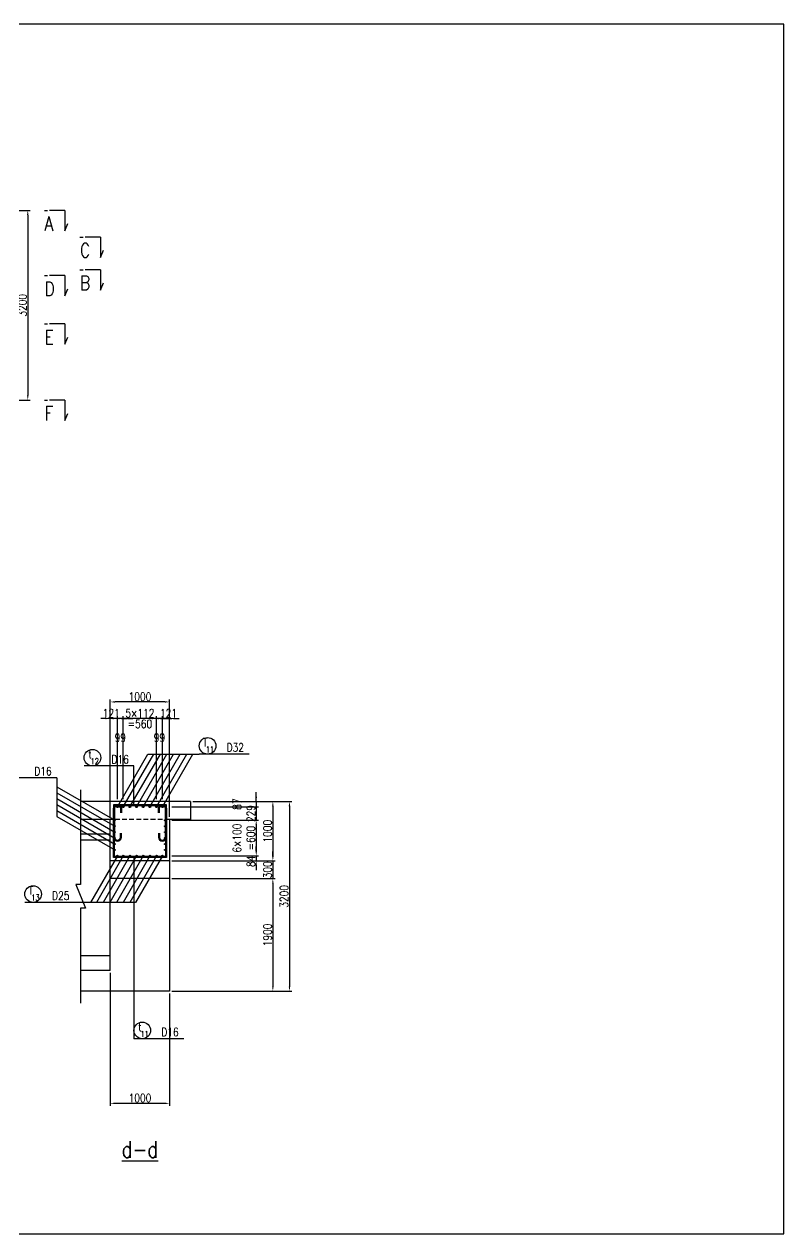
# Model space of a CAD drawing. Header units: millimetres. Extents: x -41433 to 131500, y -94900 to 39745.
# Drawn here: x 118700 to 131500, y -39900 to -19500 of the extents above; entities that cross this region are included whole.
import ezdxf
from ezdxf.enums import TextEntityAlignment as Align

# ---------------------------------------------------------------- set-up
doc = ezdxf.new("R2010")
doc.units = ezdxf.units.MM
doc.header["$LTSCALE"] = 160
doc.header["$MEASUREMENT"] = 0
doc.linetypes.add('DASHED', pattern=[0.75, 0.5, -0.25])
doc.layers.get('0').update_dxf_attribs({"linetype": 'CONTINUOUS'})
doc.layers.get('DEFPOINTS').update_dxf_attribs({"color": 53, "linetype": 'CONTINUOUS'})
for name, color, linetype in [('DIM', 6, 'CONTINUOUS'), ('DIM-L', 6, 'CONTINUOUS'), ('GAIKEI-KEIKAKU', 4, 'CONTINUOUS'), ('TEKKIN-C', 3, 'CONTINUOUS'), ('TEKKIN-S', 3, 'CONTINUOUS'), ('TEXT', 4, 'CONTINUOUS'), ('TITLE', 3, 'CONTINUOUS')]:
    doc.layers.add(name, color=color, linetype=linetype)
doc.styles.add('DIM-TEXT', font='ROMANS', dxfattribs={"width": 0.8, "bigfont": 'EXTFONT'})
doc.styles.add('romans', font='romans.shx', dxfattribs={"bigfont": 'extfont.shx'})
doc.dimstyles.new('DIM40', dxfattribs={"dimscale": 40, "dimtxt": 3.5, "dimasz": 2, "dimexe": 1, "dimexo": 1, "dimgap": 0.5, "dimtad": 1, "dimdec": 0, "dimzin": 9, "dimdsep": 46, "dimtxsty": 'DIM-TEXT', "dimcen": 0, "dimclrt": 4, "dimaunit": 1, "dimadec": 4, "dimazin": 0, "dimtfac": 1, "dimtdec": 0, "dimtix": 1, "dimtmove": 2, "dimatfit": 0, "dimfxl": 1, "dimlwd": -1, "dimlwe": -1, "dimarcsym": 0})

# ---------------------------------------------------------------- blocks, each defined once
blk = doc.blocks.new('*D1086')
at = {"layer": 'DEFPOINTS', "color": 0, "transparency": 16777216}
for p in [(116100, -22640), (114150, -25840), (118760, -25840)]:
    blk.add_point(p, dxfattribs=at)
at = {"layer": 'DIM', "color": 0, "transparency": 16777216}
for p, q in [((116140, -22640), (118800, -22640)), ((118760, -22720), (118760, -25760)), ((114190, -25840), (118800, -25840))]:
    blk.add_line(p, q, dxfattribs=at)
for points in [[(118747, -22720), (118773, -22720), (118760, -22640)], [(118747, -25760), (118773, -25760), (118760, -25840)]]:
    blk.add_solid(points, dxfattribs=at)
at = {"layer": 'DIM', "color": 4, "transparency": 16777216, "insert": (118670, -24240), "char_height": 140, "attachment_point": 5, "rotation": 90, "style": 'DIM-TEXT'}
blk.add_mtext('3200', dxfattribs=at)
blk = doc.blocks.new('*D1273')
at = {"layer": 'DEFPOINTS', "color": 0, "transparency": 16777216}
for p in [(121500, -32610), (121150, -35810), (123170, -35810)]:
    blk.add_point(p, dxfattribs=at)
at = {"layer": 'DIM', "color": 0, "transparency": 16777216}
for p, q in [((121540, -32610), (123210, -32610)), ((123170, -32690), (123170, -35730)), ((121190, -35810), (123210, -35810))]:
    blk.add_line(p, q, dxfattribs=at)
for points in [[(123157, -32690), (123183, -32690), (123170, -32610)], [(123157, -35730), (123183, -35730), (123170, -35810)]]:
    blk.add_solid(points, dxfattribs=at)
at = {"layer": 'DIM', "color": 4, "transparency": 16777216, "insert": (123080, -34210), "char_height": 140, "attachment_point": 5, "rotation": 90, "style": 'DIM-TEXT'}
blk.add_mtext('3200', dxfattribs=at)
blk = doc.blocks.new('*D1274')
at = {"layer": 'DEFPOINTS', "color": 0, "transparency": 16777216}
for p in [(121500, -32610), (121150, -33610), (122890, -33610)]:
    blk.add_point(p, dxfattribs=at)
at = {"layer": 'DIM', "color": 0, "transparency": 16777216}
for p, q in [((121540, -32610), (122930, -32610)), ((122890, -32690), (122890, -33530)), ((121190, -33610), (122930, -33610))]:
    blk.add_line(p, q, dxfattribs=at)
for points in [[(122877, -32690), (122903, -32690), (122890, -32610)], [(122877, -33530), (122903, -33530), (122890, -33610)]]:
    blk.add_solid(points, dxfattribs=at)
at = {"layer": 'DIM', "color": 4, "transparency": 16777216, "insert": (122800, -33110), "char_height": 140, "attachment_point": 5, "rotation": 90, "style": 'DIM-TEXT'}
blk.add_mtext('1000', dxfattribs=at)
blk = doc.blocks.new('*D1275')
at = {"layer": 'DEFPOINTS', "color": 0, "transparency": 16777216}
for p in [(121150, -33610), (121150, -33910), (122890, -33910)]:
    blk.add_point(p, dxfattribs=at)
at = {"layer": 'DIM', "color": 0, "transparency": 16777216}
for p, q in [((122890, -33530), (122890, -33450)), ((121190, -33610), (122930, -33610)), ((122890, -33610), (122890, -33910)), ((121190, -33910), (122930, -33910)), ((122890, -33990), (122890, -34070))]:
    blk.add_line(p, q, dxfattribs=at)
for points in [[(122877, -33530), (122903, -33530), (122890, -33610)], [(122877, -33990), (122903, -33990), (122890, -33910)]]:
    blk.add_solid(points, dxfattribs=at)
at = {"layer": 'DIM', "color": 4, "transparency": 16777216, "insert": (122800, -33760), "char_height": 140, "attachment_point": 5, "rotation": 90, "style": 'DIM-TEXT'}
blk.add_mtext('300', dxfattribs=at)
blk = doc.blocks.new('*D1276')
at = {"layer": 'DEFPOINTS', "color": 0, "transparency": 16777216}
for p in [(121150, -33910), (121150, -35810), (122890, -35810)]:
    blk.add_point(p, dxfattribs=at)
at = {"layer": 'DIM', "color": 0, "transparency": 16777216}
for p, q in [((121190, -33910), (122930, -33910)), ((122890, -33990), (122890, -35730)), ((121190, -35810), (122930, -35810))]:
    blk.add_line(p, q, dxfattribs=at)
for points in [[(122877, -33990), (122903, -33990), (122890, -33910)], [(122877, -35730), (122903, -35730), (122890, -35810)]]:
    blk.add_solid(points, dxfattribs=at)
at = {"layer": 'DIM', "color": 4, "transparency": 16777216, "insert": (122800, -34860), "char_height": 140, "attachment_point": 5, "rotation": 90, "style": 'DIM-TEXT'}
blk.add_mtext('1900', dxfattribs=at)
blk = doc.blocks.new('*D1277')
at = {"layer": 'DEFPOINTS', "color": 0, "transparency": 16777216}
for p in [(121500, -32610), (121150, -32697), (122610, -32697)]:
    blk.add_point(p, dxfattribs=at)
at = {"layer": 'DIM', "color": 0, "transparency": 16777216}
for p, q in [((121540, -32610), (122650, -32610)), ((122610, -32530), (122610, -32450)), ((122610, -32610), (122610, -32697)), ((121190, -32697), (122650, -32697)), ((122610, -32777), (122610, -32857))]:
    blk.add_line(p, q, dxfattribs=at)
for points in [[(122597, -32530), (122623, -32530), (122610, -32610)], [(122597, -32777), (122623, -32777), (122610, -32697)]]:
    blk.add_solid(points, dxfattribs=at)
at = {"layer": 'DIM', "color": 4, "transparency": 16777216, "insert": (122403, -32654), "char_height": 140, "attachment_point": 5, "rotation": 90, "style": 'DIM-TEXT'}
blk.add_mtext('87\\P ', dxfattribs=at)
blk = doc.blocks.new('*D1278')
at = {"layer": 'DEFPOINTS', "color": 0, "transparency": 16777216}
for p in [(121150, -32926), (121150, -33526), (122610, -33526)]:
    blk.add_point(p, dxfattribs=at)
at = {"layer": 'DIM', "color": 0, "transparency": 16777216}
for p, q in [((121190, -32926), (122650, -32926)), ((122610, -33006), (122610, -33446)), ((121190, -33526), (122650, -33526))]:
    blk.add_line(p, q, dxfattribs=at)
for points in [[(122597, -33006), (122623, -33006), (122610, -32926)], [(122597, -33446), (122623, -33446), (122610, -33526)]]:
    blk.add_solid(points, dxfattribs=at)
at = {"layer": 'DIM', "color": 4, "transparency": 16777216, "insert": (122403, -33226), "char_height": 140, "attachment_point": 5, "rotation": 90, "style": 'DIM-TEXT'}
blk.add_mtext('6×100\\P=600', dxfattribs=at)
blk = doc.blocks.new('*D1279')
at = {"layer": 'DEFPOINTS', "color": 0, "transparency": 16777216}
for p in [(121150, -33526), (121150, -33610), (122610, -33610)]:
    blk.add_point(p, dxfattribs=at)
at = {"layer": 'DIM', "color": 0, "transparency": 16777216}
for p, q in [((122610, -33446), (122610, -33366)), ((121190, -33526), (122650, -33526)), ((121190, -33610), (122650, -33610)), ((122610, -33526), (122610, -33610)), ((122610, -33690), (122610, -33770))]:
    blk.add_line(p, q, dxfattribs=at)
for points in [[(122597, -33446), (122623, -33446), (122610, -33526)], [(122597, -33690), (122623, -33690), (122610, -33610)]]:
    blk.add_solid(points, dxfattribs=at)
at = {"layer": 'DIM', "color": 4, "transparency": 16777216, "insert": (122520, -33618), "char_height": 140, "attachment_point": 5, "rotation": 90, "style": 'DIM-TEXT'}
blk.add_mtext('84', dxfattribs=at)
blk = doc.blocks.new('*D1280')
at = {"layer": 'DEFPOINTS', "color": 0, "transparency": 16777216}
for p in [(121150, -32697), (121150, -32926), (122610, -32926)]:
    blk.add_point(p, dxfattribs=at)
at = {"layer": 'DIM', "color": 0, "transparency": 16777216}
for p, q in [((122610, -32617), (122610, -32537)), ((121190, -32697), (122650, -32697)), ((122610, -32697), (122610, -32926)), ((121190, -32926), (122650, -32926)), ((122610, -33006), (122610, -33086))]:
    blk.add_line(p, q, dxfattribs=at)
for points in [[(122597, -32617), (122623, -32617), (122610, -32697)], [(122597, -33006), (122623, -33006), (122610, -32926)]]:
    blk.add_solid(points, dxfattribs=at)
at = {"layer": 'DIM', "color": 4, "transparency": 16777216, "insert": (122520, -32812), "char_height": 140, "attachment_point": 5, "rotation": 90, "style": 'DIM-TEXT'}
blk.add_mtext('229', dxfattribs=at)
blk = doc.blocks.new('*D1281')
at = {"layer": 'DEFPOINTS', "color": 0, "transparency": 16777216}
for p in [(120150, -30930), (120150, -32910), (121150, -32910)]:
    blk.add_point(p, dxfattribs=at)
at = {"layer": 'DIM', "color": 0, "transparency": 16777216}
for p, q in [((120150, -32870), (120150, -30890)), ((121070, -30930), (120230, -30930)), ((121150, -32870), (121150, -30890))]:
    blk.add_line(p, q, dxfattribs=at)
for points in [[(120230, -30917), (120230, -30943), (120150, -30930)], [(121070, -30917), (121070, -30943), (121150, -30930)]]:
    blk.add_solid(points, dxfattribs=at)
at = {"layer": 'DIM', "color": 4, "transparency": 16777216, "insert": (120650, -30840), "char_height": 140, "attachment_point": 5, "style": 'DIM-TEXT'}
blk.add_mtext('1000', dxfattribs=at)
blk = doc.blocks.new('*D1282')
at = {"layer": 'DEFPOINTS', "color": 0, "transparency": 16777216}
for p in [(121029, -31210), (121029, -32610), (121150, -32910)]:
    blk.add_point(p, dxfattribs=at)
at = {"layer": 'DIM', "color": 0, "transparency": 16777216}
for p, q in [((120949, -31210), (120869, -31210)), ((121029, -32570), (121029, -31170)), ((121150, -31210), (121029, -31210)), ((121150, -32870), (121150, -31170)), ((121230, -31210), (121310, -31210))]:
    blk.add_line(p, q, dxfattribs=at)
for points in [[(120949, -31197), (120949, -31223), (121029, -31210)], [(121230, -31197), (121230, -31223), (121150, -31210)]]:
    blk.add_solid(points, dxfattribs=at)
at = {"layer": 'DIM', "color": 4, "transparency": 16777216, "insert": (121132, -31120), "char_height": 140, "attachment_point": 5, "style": 'DIM-TEXT'}
blk.add_mtext('121', dxfattribs=at)
blk = doc.blocks.new('*D1283')
at = {"layer": 'DEFPOINTS', "color": 0, "transparency": 16777216}
for p in [(120930, -31210), (120930, -32610), (121029, -32610)]:
    blk.add_point(p, dxfattribs=at)
at = {"layer": 'DIM', "color": 0, "transparency": 16777216}
for p, q in [((120850, -31210), (120770, -31210)), ((120930, -32570), (120930, -31170)), ((121029, -31210), (120930, -31210)), ((121029, -32570), (121029, -31170)), ((121109, -31210), (121189, -31210))]:
    blk.add_line(p, q, dxfattribs=at)
for points in [[(120850, -31197), (120850, -31223), (120930, -31210)], [(121109, -31197), (121109, -31223), (121029, -31210)]]:
    blk.add_solid(points, dxfattribs=at)
at = {"layer": 'DIM', "color": 4, "transparency": 16777216, "insert": (120979, -31417), "char_height": 140, "attachment_point": 5, "style": 'DIM-TEXT'}
blk.add_mtext('\\P99', dxfattribs=at)
blk = doc.blocks.new('*D1284')
at = {"layer": 'DEFPOINTS', "color": 0, "transparency": 16777216}
for p in [(120370, -31210), (120370, -32610), (120930, -32610)]:
    blk.add_point(p, dxfattribs=at)
at = {"layer": 'DIM', "color": 0, "transparency": 16777216}
for p, q in [((120290, -31210), (120210, -31210)), ((120370, -32570), (120370, -31170)), ((120930, -31210), (120370, -31210)), ((120930, -32570), (120930, -31170)), ((121010, -31210), (121090, -31210))]:
    blk.add_line(p, q, dxfattribs=at)
for points in [[(120290, -31197), (120290, -31223), (120370, -31210)], [(121010, -31197), (121010, -31223), (120930, -31210)]]:
    blk.add_solid(points, dxfattribs=at)
at = {"layer": 'DIM', "color": 4, "transparency": 16777216, "char_height": 140, "attachment_point": 5, "style": 'DIM-TEXT'}
for s, insert in [('5×112', (120650, -31120)), ('=560', (120650, -31300))]:
    blk.add_mtext(s, dxfattribs=dict(at, insert=insert))
blk = doc.blocks.new('*D1285')
at = {"layer": 'DEFPOINTS', "color": 0, "transparency": 16777216}
for p in [(120271, -31210), (120271, -32610), (120370, -32610)]:
    blk.add_point(p, dxfattribs=at)
at = {"layer": 'DIM', "color": 0, "transparency": 16777216}
for p, q in [((120191, -31210), (120111, -31210)), ((120271, -32570), (120271, -31170)), ((120370, -31210), (120271, -31210)), ((120370, -32570), (120370, -31170)), ((120450, -31210), (120530, -31210))]:
    blk.add_line(p, q, dxfattribs=at)
for points in [[(120191, -31197), (120191, -31223), (120271, -31210)], [(120450, -31197), (120450, -31223), (120370, -31210)]]:
    blk.add_solid(points, dxfattribs=at)
at = {"layer": 'DIM', "color": 4, "transparency": 16777216, "insert": (120320, -31417), "char_height": 140, "attachment_point": 5, "style": 'DIM-TEXT'}
blk.add_mtext('\\P99', dxfattribs=at)
blk = doc.blocks.new('*D1286')
at = {"layer": 'DEFPOINTS', "color": 0, "transparency": 16777216}
for p in [(120150, -31210), (120271, -32610), (120150, -32910)]:
    blk.add_point(p, dxfattribs=at)
at = {"layer": 'DIM', "color": 0, "transparency": 16777216}
for p, q in [((120070, -31210), (119990, -31210)), ((120150, -32870), (120150, -31170)), ((120271, -31210), (120150, -31210)), ((120271, -32570), (120271, -31170)), ((120351, -31210), (120431, -31210))]:
    blk.add_line(p, q, dxfattribs=at)
for points in [[(120070, -31197), (120070, -31223), (120150, -31210)], [(120351, -31197), (120351, -31223), (120271, -31210)]]:
    blk.add_solid(points, dxfattribs=at)
at = {"layer": 'DIM', "color": 4, "transparency": 16777216, "insert": (120167, -31120), "char_height": 140, "attachment_point": 5, "style": 'DIM-TEXT'}
blk.add_mtext('121', dxfattribs=at)
blk = doc.blocks.new('*D1287')
at = {"layer": 'DEFPOINTS', "color": 0, "transparency": 16777216}
for p in [(120150, -35460), (121150, -35810), (120150, -37700)]:
    blk.add_point(p, dxfattribs=at)
at = {"layer": 'DIM', "color": 0, "transparency": 16777216}
for p, q in [((120150, -35500), (120150, -37740)), ((121150, -35850), (121150, -37740)), ((121070, -37700), (120230, -37700))]:
    blk.add_line(p, q, dxfattribs=at)
for points in [[(120230, -37687), (120230, -37713), (120150, -37700)], [(121070, -37687), (121070, -37713), (121150, -37700)]]:
    blk.add_solid(points, dxfattribs=at)
at = {"layer": 'DIM', "color": 4, "transparency": 16777216, "insert": (120650, -37610), "char_height": 140, "attachment_point": 5, "style": 'DIM-TEXT'}
blk.add_mtext('1000', dxfattribs=at)
blk = doc.blocks.new('ARROW_4')
at = {"color": 0}
blk.add_solid([(0, 0), (-1, 0.2), (-1, -0.2)], dxfattribs=at)

msp = doc.modelspace()

# ---------------------------------------------------------------- linework, layer by layer
at = {"layer": 'DEFPOINTS', "flags": 128}
msp.add_lwpolyline([(131500, -19500), (100000, -19500), (100000, -39900), (131500, -39900)], close=True, dxfattribs=at)
at = {"layer": 'DEFPOINTS'}
for points in [[(120963, -32799), (120963, -32731, -1), (121095, -32731), (121095, -33554.5), (120205, -33554.5), (120205, -32731, -1), (120337, -32731), (120337, -32799)], [(120963, -33143), (120963, -33211, 1), (121095, -33211), (121095, -32665), (120205, -32665), (120205, -33211, 1), (120337, -33211), (120337, -33143)], [(120979, -32799), (120979, -32731, -1), (121079, -32731), (121079, -33538.5), (120221, -33538.5), (120221, -32731, -1), (120321, -32731), (120321, -32799)], [(120979, -33143), (120979, -33211, 1), (121079, -33211), (121079, -32681), (120221, -32681), (120221, -33211, 1), (120321, -33211), (120321, -33143)]]:
    msp.add_lwpolyline(points, format="xyb", dxfattribs=at)
at = {"layer": 'DIM-L'}
for p, q in [((120271, -32697), (120783.11, -31810)), ((120370, -32697), (120882.11, -31810)), ((120482, -32697), (120994.11, -31810)), ((120594, -32697), (121106.11, -31810)), ((120706, -32697), (121218.11, -31810)), ((120783.11, -31810), (121650, -31810)), ((120818, -32697), (121330.11, -31810)), ((120930, -32697), (121442.11, -31810)), ((121029, -32697), (121541.11, -31810)), ((122490, -31810), (121650, -31810)), ((120550, -32010), (119710, -32010)), ((120550, -32673), (120550, -32010)), ((119250, -32210), (118410, -32210)), ((119250, -32210), (119250, -32860.77)), ((119250, -32360.77), (120229, -32926)), ((119250, -32460.77), (120229, -33026)), ((119250, -32560.77), (120229, -33126)), ((119250, -32660.77), (120229, -33226)), ((119250, -32760.77), (120229, -33326)), ((119250, -32860.77), (120229, -33426)), ((120271, -33526), (119818.36, -34310)), ((120370, -33526), (119917.36, -34310)), ((120482, -33526), (120029.36, -34310)), ((120594, -33526), (120141.36, -34310)), ((120706, -33526), (120253.36, -34310)), ((120818, -33526), (120365.36, -34310)), ((120930, -33526), (120477.36, -34310)), ((120550, -33546.5), (120550, -36610)), ((121029, -33526), (120576.36, -34310)), ((119550, -34310), (118710, -34310)), ((120576.36, -34310), (119550, -34310)), ((121390, -36610), (120550, -36610))]:
    msp.add_line(p, q, dxfattribs=at)
at = {"layer": 'DIM-L', "flags": 128}
msp.add_lwpolyline([(119650, -32410), (119650, -34010), (119570, -34010), (119730, -34410), (119650, -34410), (119650, -36010)], dxfattribs=at)
at = {"layer": 'DIM-L'}
for centre in [(121790, -31670), (119850, -31870), (118850, -34170), (120690, -36470)]:
    msp.add_circle(centre, 140, dxfattribs=at)
at = {"layer": 'GAIKEI-KEIKAKU'}
for p, q in [((121500, -32610), (119650, -32610)), ((121500, -32610), (121500, -32910)), ((120150, -32910), (119650, -32910)), ((120150, -35460), (120150, -32910)), ((121150, -32910), (121150, -35810)), ((121500, -32910), (121150, -32910)), ((120150, -33160), (119650, -33160)), ((120150, -33260), (119650, -33260)), ((121150, -33610), (120150, -33610)), ((121150, -33910), (120150, -33910)), ((120150, -35210), (119650, -35210)), ((120150, -35460), (119650, -35460)), ((121150, -35810), (119650, -35810))]:
    msp.add_line(p, q, dxfattribs=at)
at = {"layer": 'GAIKEI-KEIKAKU', "linetype": 'DASHED'}
msp.add_line((121150, -32910), (120150, -32910), dxfattribs=at)
at = {"layer": 'TEKKIN-C'}
for centre, radius in [((120271, -32697), 16), ((120370, -32697), 16), ((120482, -32697), 16), ((120594, -32697), 16), ((120706, -32697), 16), ((120818, -32697), 16), ((120930, -32697), 16), ((121029, -32697), 16), ((120229, -32926), 8), ((120229, -33026), 8), ((121071, -32926), 8), ((121071, -33026), 8), ((120229, -33126), 8), ((120229, -33226), 8), ((121071, -33126), 8), ((121071, -33226), 8), ((120229, -33326), 8), ((120229, -33426), 8), ((121071, -33326), 8), ((121071, -33426), 8), ((120271, -33526), 12.5), ((120370, -33526), 12.5), ((120482, -33526), 12.5), ((120594, -33526), 12.5), ((120706, -33526), 12.5), ((120818, -33526), 12.5), ((120930, -33526), 12.5), ((121029, -33526), 12.5)]:
    msp.add_circle(centre, radius, dxfattribs=at)
at = {"layer": 'TEKKIN-S'}
for points in [[(120971, -32799), (120971, -32731, -1), (121087, -32731), (121087, -33546.5), (120213, -33546.5), (120213, -32731, -1), (120329, -32731), (120329, -32799)], [(120971, -33143), (120971, -33211, 1), (121087, -33211), (121087, -32673), (120213, -32673), (120213, -33211, 1), (120329, -33211), (120329, -33143)]]:
    msp.add_lwpolyline(points, format="xyb", dxfattribs=at)
at = {"layer": 'TITLE', "ltscale": 50}
for p, q in [((119040, -22640), (119091.43, -22640)), ((119382.86, -22640), (119125.71, -22640)), ((119382.86, -22640), (119382.86, -22982.86)), ((119382.86, -22982.86), (119434.29, -22862.86)), ((119640, -23090), (119691.43, -23090)), ((119982.86, -23090), (119725.71, -23090)), ((119982.86, -23090), (119982.86, -23432.86)), ((119982.86, -23432.86), (120034.29, -23312.86)), ((119640, -23640), (119691.43, -23640)), ((119982.86, -23640), (119725.71, -23640)), ((119982.86, -23640), (119982.86, -23982.86)), ((119040, -23740), (119091.43, -23740)), ((119382.86, -23740), (119125.71, -23740)), ((119382.86, -23740), (119382.86, -24082.86)), ((119982.86, -23982.86), (120034.29, -23862.86)), ((119382.86, -24082.86), (119434.29, -23962.86)), ((119040, -24555), (119091.43, -24555)), ((119382.86, -24555), (119125.71, -24555)), ((119382.86, -24555), (119382.86, -24897.86)), ((119382.86, -24897.86), (119434.29, -24777.86)), ((119040, -25840), (119091.43, -25840)), ((119382.86, -25840), (119125.71, -25840)), ((119382.86, -25840), (119382.86, -26182.86)), ((119382.86, -26182.86), (119434.29, -26062.86))]:
    msp.add_line(p, q, dxfattribs=at)

# ---------------------------------------------------------------- block references
at = {"layer": 'DIM-L', "xscale": -76, "yscale": 76, "zscale": 76}
for p, rotation in [((120550, -32673), 90), ((120550, -33546.5), 270)]:
    msp.add_blockref('ARROW_4', p, dxfattribs=dict(at, rotation=rotation))

# ---------------------------------------------------------------- texts
at = {"layer": 'TEXT', "style": 'romans', "width": 0.8}
for s, height, p in [('T', 140, (121750, -31610)), ('t', 140, (119810, -31810)), ('11', 100, (121830, -31730)), ('12', 100, (119890, -31930)), ('T', 140, (118810, -34110)), ('13', 100, (118890, -34230)), ('t', 140, (120650, -36410)), ('11', 100, (120730, -36530))]:
    msp.add_text(s, height=height, rotation=0.000107, dxfattribs=at).set_placement(p, align=Align.MIDDLE)
for s, p in [('D32', (122110, -31810)), ('D16', (118870, -32210)), ('D16', (120170, -32010)), ('D25', (119170, -34310)), ('D16', (121010, -36610))]:
    msp.add_text(s, height=140, rotation=0.000107, dxfattribs=at).set_placement(p, align=Align.BOTTOM_LEFT)
at = {"layer": 'TITLE', "ltscale": 50, "style": 'romans', "width": 0.8}
for s, p in [('A', (119040, -22982.86)), ('C', (119640, -23432.86)), ('D', (119040, -24082.86)), ('B', (119640, -23982.86)), ('E', (119040, -24897.86)), ('F', (119040, -26182.86))]:
    msp.add_text(s, height=240, dxfattribs=at).set_placement(p)
at = {"layer": 'TITLE', "style": 'romans', "width": 0.8}
msp.add_text('%%Ud-d', height=280, dxfattribs=at).set_placement((120650, -38700), align=Align.BOTTOM_CENTER)

# ---------------------------------------------------------------- dimensions: what is measured, and where the dimension line sits
at = {"layer": 'DIM'}
for base, p1, p2, angle, picture, middle in [((118760, -25840), (116100, -22640), (114150, -25840), 90, '*D1086', (118670, -24240)), ((120150, -30930), (121150, -32910), (120150, -32910), 180, '*D1281', (120650, -30840)), ((122610, -32926), (121150, -32697), (121150, -32926), 90, '*D1280', (122520, -32811.5)), ((123170, -35810), (121500, -32610), (121150, -35810), 90, '*D1273', (123080, -34210)), ((122890, -33610), (121500, -32610), (121150, -33610), 90, '*D1274', (122800, -33110)), ((122890, -33910), (121150, -33610), (121150, -33910), 90, '*D1275', (122800, -33760)), ((122890, -35810), (121150, -33910), (121150, -35810), 90, '*D1276', (122800, -34860)), ((120150, -37700), (121150, -35810), (120150, -35460), 180, '*D1287', (120650, -37610))]:
    dim = msp.add_linear_dim(base=base, p1=p1, p2=p2, angle=angle, dimstyle='DIM40', dxfattribs=at)
    dim.commit()
    dim.dimension.update_dxf_attribs({"geometry": picture, "text_midpoint": middle})
for base, p1, p2, angle, picture, middle in [((120150, -31210), (120271, -32610), (120150, -32910), 180, '*D1286', (120167.5, -31120)), ((121029, -31210), (121150, -32910), (121029, -32610), 180, '*D1282', (121132.5, -31120)), ((122610, -33610), (121150, -33526), (121150, -33610), 90, '*D1279', (122520, -33618))]:
    dim = msp.add_linear_dim(base=base, p1=p1, p2=p2, angle=angle, dimstyle='DIM40', dxfattribs=at)
    dim.commit()
    dim.dimension.update_dxf_attribs({"geometry": picture, "text_midpoint": middle, "dimtype": 160})
for base, p1, p2, angle, text, picture, middle in [((120271, -31210), (120370, -32610), (120271, -32610), 180, '\\X\\P<>', '*D1285', (120320.5, -31210)), ((120370, -31210), (120930, -32610), (120370, -32610), 180, '5×112\\X=<>', '*D1284', (120650, -31210)), ((120930, -31210), (121029, -32610), (120930, -32610), 180, '\\X\\P<>', '*D1283', (120979.5, -31210)), ((122610, -32697), (121500, -32610), (121150, -32697), 90, '<>\\P ', '*D1277', (122403.33, -32653.5)), ((122610, -33526), (121150, -32926), (121150, -33526), 90, '6×100\\P=<>', '*D1278', (122403.33, -33226))]:
    dim = msp.add_linear_dim(base=base, p1=p1, p2=p2, angle=angle, text=text, dimstyle='DIM40', dxfattribs=at)
    dim.commit()
    dim.dimension.update_dxf_attribs({"geometry": picture, "text_midpoint": middle})

doc.saveas('drawing.dxf')
